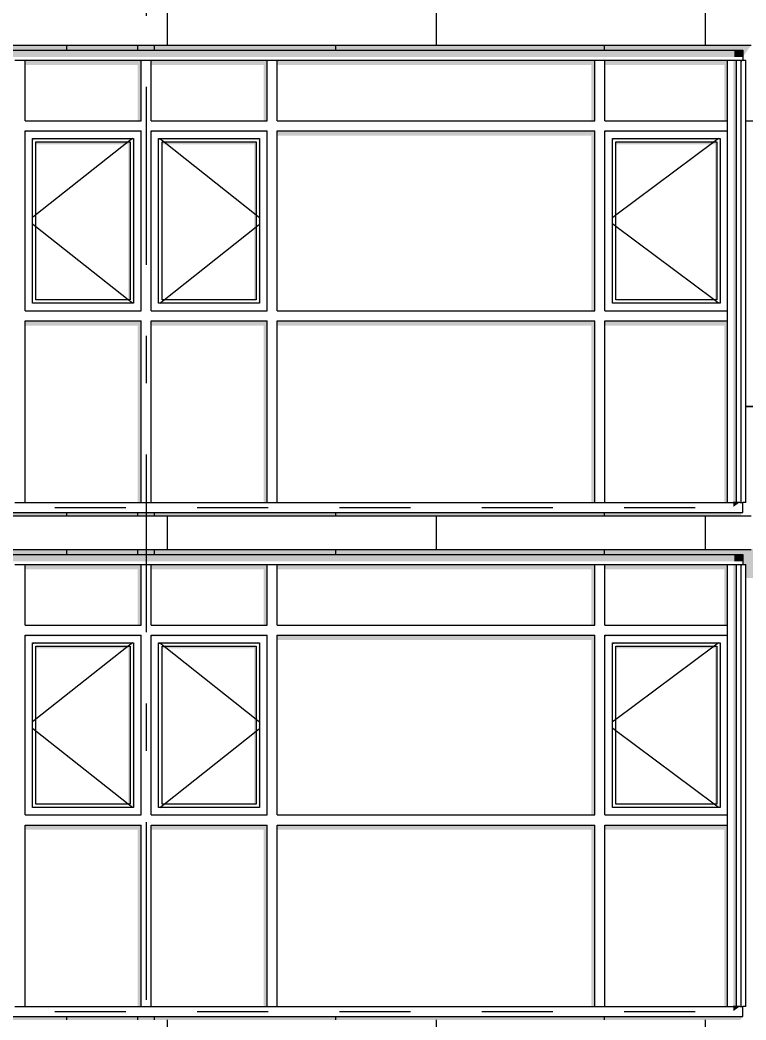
# Model space of a CAD drawing. Header units: millimetres. Extents: x 18162 to 7085488, y 72188 to 247925.
# Drawn here: x 5816259 to 5820578, y 142334 to 148284 of the extents above; entities that cross this region are included whole.
import ezdxf
from ezdxf.enums import TextEntityAlignment as Align

# ---------------------------------------------------------------- set-up
doc = ezdxf.new("R2010")
doc.units = ezdxf.units.MM
doc.header["$MEASUREMENT"] = 0
doc.linetypes.add('Dashed', pattern=[423.333333, 211.666667, -211.666667])
doc.linetypes.add('Double Dashed', pattern=[1093.611073, 529.166651, -211.666656, 141.111112, -211.666656])
for name, color, linetype in [('Finish - Wall', 7, 'Continuous'), ('Structural - Bearing', 7, 'Continuous'), ('Structural - Grid', 7, 'Continuous')]:
    doc.layers.add(name, color=color, linetype=linetype)
doc.styles.add('GENERATED_STYLE_3', font='', dxfattribs={"width": 0.8})
doc.styles.get('GENERATED_STYLE_3').set_extended_font_data('ISOCPEUR MON')
doc.dimstyles.new('GENERATED_STYLE__19', dxfattribs={"dimtxt": 440.00001, "dimasz": 228, "dimexe": 0.18, "dimexo": 31028.935828, "dimgap": 0, "dimtad": 1, "dimdec": 0, "dimzin": 0, "dimdsep": 46, "dimtxsty": 'GENERATED_STYLE_3', "dimblk": 'ARROWHEAD_2', "dimblk1": 'ARROWHEAD_2', "dimblk2": 'ARROWHEAD_2', "dimcen": 0.09, "dimclrd": 13, "dimclre": 13, "dimclrt": 13, "dimadec": 0, "dimazin": 0, "dimtfac": 1, "dimtdec": 4, "dimtmove": 0, "dimatfit": 3, "dimfxl": 1, "dimtolj": 1, "dimtzin": 0, "dimarcsym": 0})
doc.dimstyles.new('GENERATED_STYLE__21', dxfattribs={"dimtxt": 440.00001, "dimasz": 228, "dimexe": 0.18, "dimexo": 31149.347984, "dimgap": 0, "dimtad": 1, "dimdec": 0, "dimzin": 0, "dimdsep": 46, "dimtxsty": 'GENERATED_STYLE_3', "dimblk": 'ARROWHEAD_2', "dimblk1": 'ARROWHEAD_2', "dimblk2": 'ARROWHEAD_2', "dimcen": 0.09, "dimclrd": 13, "dimclre": 13, "dimclrt": 13, "dimadec": 0, "dimazin": 0, "dimtfac": 1, "dimtdec": 4, "dimtmove": 0, "dimatfit": 3, "dimfxl": 1, "dimtolj": 1, "dimtzin": 0, "dimarcsym": 0})
doc.dimstyles.new('GENERATED_STYLE__22', dxfattribs={"dimtxt": 440.00001, "dimasz": 228, "dimexe": 0.18, "dimexo": 32378.935859, "dimgap": 0, "dimtad": 1, "dimdec": 0, "dimzin": 0, "dimdsep": 46, "dimtxsty": 'GENERATED_STYLE_3', "dimblk": 'ARROWHEAD_2', "dimblk1": 'ARROWHEAD_2', "dimblk2": 'ARROWHEAD_2', "dimcen": 0.09, "dimclrd": 13, "dimclre": 13, "dimclrt": 13, "dimadec": 0, "dimazin": 0, "dimtfac": 1, "dimtdec": 4, "dimtmove": 0, "dimatfit": 3, "dimfxl": 1, "dimtolj": 1, "dimtzin": 0, "dimarcsym": 0})
doc.dimstyles.new('GENERATED_STYLE__30', dxfattribs={"dimtxt": 440.00001, "dimasz": 228, "dimexe": 0.18, "dimexo": 0.0625, "dimgap": 0, "dimtad": 1, "dimdec": 0, "dimzin": 0, "dimdsep": 46, "dimtxsty": 'GENERATED_STYLE_3', "dimblk": 'ARROWHEAD_2', "dimblk1": 'ARROWHEAD_2', "dimblk2": 'ARROWHEAD_2', "dimcen": 0.09, "dimclrd": 13, "dimclre": 13, "dimclrt": 13, "dimadec": 0, "dimazin": 0, "dimtfac": 1, "dimtdec": 4, "dimtmove": 0, "dimatfit": 3, "dimfxl": 1, "dimtolj": 1, "dimtzin": 0, "dimarcsym": 0})
pattern_1 = [(0, (5785635.3, 106384.1), (0, 1000), []), (90, (5785635.3, 106384.1), (-1000, 0), [])]

# ---------------------------------------------------------------- blocks, each defined once
blk = doc.blocks.new('*X2406', base_point=(5785635.3, 106384.1))
at = {"layer": 'Structural - Bearing', "color": 8, "linetype": 'Continuous', "lineweight": 13}
for p, q in [((5816535.3, 145134.1), (5816535.3, 145104.1)), ((5816535.3, 142354.1), (5816535.3, 142334.1))]:
    blk.add_line(p, q, dxfattribs=at)
blk = doc.blocks.new('*X2407', base_point=(5785635.3, 106384.1))
at = {"layer": 'Structural - Bearing', "color": 8, "linetype": 'Continuous', "lineweight": 13}
for p, q in [((5818135.3, 145134.1), (5818135.3, 145104.1)), ((5819735.3, 145134.1), (5819735.3, 145104.1)), ((5818135.3, 142354.1), (5818135.3, 142334.1)), ((5819735.3, 142354.1), (5819735.3, 142334.1))]:
    blk.add_line(p, q, dxfattribs=at)
blk = doc.blocks.new('*X2414', base_point=(5785635.3, 106384.1))
at = {"layer": 'Structural - Bearing', "color": 7, "linetype": 'Continuous', "lineweight": 9}
for p, q in [((5813935.3, 142334.1), (5813935.3, 142134.1)), ((5815535.3, 142334.1), (5815535.3, 142134.1)), ((5817135.3, 142334.1), (5817135.3, 142134.1)), ((5818735.3, 142334.1), (5818735.3, 142134.1)), ((5820335.3, 142334.1), (5820335.3, 142134.1))]:
    blk.add_line(p, q, dxfattribs=at)
blk = doc.blocks.new('*X2421', base_point=(5785635.3, 106384.1))
at = {"layer": 'Structural - Bearing', "color": 8, "linetype": 'Continuous', "lineweight": 13}
for p, q in [((5816535.3, 148134.1), (5816535.3, 148104.1)), ((5816535.3, 145354.1), (5816535.3, 145334.1))]:
    blk.add_line(p, q, dxfattribs=at)
blk = doc.blocks.new('*X2422', base_point=(5785635.3, 106384.1))
at = {"layer": 'Structural - Bearing', "color": 8, "linetype": 'Continuous', "lineweight": 13}
for p, q in [((5818135.3, 148134.1), (5818135.3, 148104.1)), ((5819735.3, 148134.1), (5819735.3, 148104.1)), ((5820578.3, 147684.1), (5820835.3, 147684.1)), ((5820578.3, 145984.1), (5820835.3, 145984.1)), ((5820835.3, 145984.1), (5820578.3, 145984.1)), ((5818135.3, 145354.1), (5818135.3, 145334.1)), ((5819735.3, 145354.1), (5819735.3, 145334.1))]:
    blk.add_line(p, q, dxfattribs=at)
blk = doc.blocks.new('*X2430', base_point=(5785635.3, 106384.1))
at = {"layer": 'Structural - Bearing', "color": 7, "linetype": 'Continuous', "lineweight": 9}
for p, q in [((5813935.3, 145334.1), (5813935.3, 145134.1)), ((5815535.3, 145334.1), (5815535.3, 145134.1)), ((5817135.3, 145334.1), (5817135.3, 145134.1)), ((5818735.3, 145334.1), (5818735.3, 145134.1)), ((5820335.3, 145334.1), (5820335.3, 145134.1))]:
    blk.add_line(p, q, dxfattribs=at)
blk = doc.blocks.new('*X2440', base_point=(5785635.3, 106384.1))
at = {"layer": 'Structural - Bearing', "color": 7, "linetype": 'Continuous', "lineweight": 9}
for p, q in [((5813935.3, 148334.1), (5813935.3, 148134.1)), ((5815535.3, 148334.1), (5815535.3, 148134.1)), ((5817135.3, 148334.1), (5817135.3, 148134.1)), ((5818735.3, 148334.1), (5818735.3, 148134.1)), ((5820335.3, 148334.1), (5820335.3, 148134.1))]:
    blk.add_line(p, q, dxfattribs=at)
blk = doc.blocks.new('*D2616', base_point=(5785635.3, 106384.1))
at = {"color": 12, "linetype": 'Continuous', "lineweight": 35}
for p, q in [((5838328.4, 142420.7), (5838628.4, 142247.5)), ((5838328.4, 142220.7), (5838628.4, 142047.5))]:
    blk.add_line(p, q, dxfattribs=at)
at = {"color": 13, "linetype": 'Continuous', "lineweight": 13}
for p, q in [((5838703.4, 142334.1), (5837187.8, 142334.1)), ((5838478.4, 142134.1), (5838478.4, 142334.1)), ((5838703.4, 142134.1), (5837187.8, 142134.1))]:
    blk.add_line(p, q, dxfattribs=at)
blk = doc.blocks.new('ARROWHEAD_2')
at = {"color": 0, "linetype": 'Continuous', "lineweight": 0}
for p, q in [((-0.378, -0.655), (0.378, 0.655)), ((0, 0), (-1, 0))]:
    blk.add_line(p, q, dxfattribs=at)
blk = doc.blocks.new('*D2617', base_point=(5785635.3, 106384.1))
at = {"color": 12, "linetype": 'Continuous', "lineweight": 35}
for p, q in [((5838328.4, 145220.7), (5838628.4, 145047.5)), ((5838328.4, 142420.7), (5838628.4, 142247.5))]:
    blk.add_line(p, q, dxfattribs=at)
at = {"color": 13, "linetype": 'Continuous', "lineweight": 13}
for p, q in [((5838703.4, 145134.1), (5837187.8, 145134.1)), ((5838478.4, 142334.1), (5838478.4, 145134.1)), ((5838703.4, 142334.1), (5837187.8, 142334.1))]:
    blk.add_line(p, q, dxfattribs=at)
at = {"color": 13, "lineweight": 13, "char_height": 440, "attachment_point": 7, "rotation": 90, "style": 'GENERATED_STYLE_3'}
for s, insert in [('\\A1;{\\pql;\\fISOCPEUR MON|b0|i0|c0|p0;\\W0.800000;2,800}', (5838605.9, 143549.6)), ('\\A1;{\\pql;\\fISOCPEUR MON|b0|i0|c0|p0;\\W0.800000;200}', (5838518.1, 142420.8))]:
    blk.add_mtext(s, dxfattribs=dict(at, insert=insert))
blk = doc.blocks.new('*D2618', base_point=(5785635.3, 106384.1))
at = {"color": 12, "linetype": 'Continuous', "lineweight": 35}
for p, q in [((5838328.4, 145420.7), (5838628.4, 145247.5)), ((5838328.4, 145220.7), (5838628.4, 145047.5))]:
    blk.add_line(p, q, dxfattribs=at)
at = {"color": 13, "linetype": 'Continuous', "lineweight": 13}
for p, q in [((5838703.4, 145334.1), (5837187.8, 145334.1)), ((5838478.4, 145134.1), (5838478.4, 145334.1)), ((5838703.4, 145134.1), (5837187.8, 145134.1))]:
    blk.add_line(p, q, dxfattribs=at)
blk = doc.blocks.new('*D2619', base_point=(5785635.3, 106384.1))
at = {"color": 12, "linetype": 'Continuous', "lineweight": 35}
for p, q in [((5838328.4, 148220.7), (5838628.4, 148047.5)), ((5838328.4, 145420.7), (5838628.4, 145247.5))]:
    blk.add_line(p, q, dxfattribs=at)
at = {"color": 13, "linetype": 'Continuous', "lineweight": 13}
for p, q in [((5838703.4, 148134.1), (5837187.8, 148134.1)), ((5838478.4, 145334.1), (5838478.4, 148134.1)), ((5838703.4, 145334.1), (5837187.8, 145334.1))]:
    blk.add_line(p, q, dxfattribs=at)
at = {"color": 13, "lineweight": 13, "char_height": 440, "attachment_point": 7, "rotation": 90, "style": 'GENERATED_STYLE_3'}
for s, insert in [('\\A1;{\\pql;\\fISOCPEUR MON|b0|i0|c0|p0;\\W0.800000;2,800}', (5838605.9, 146549.6)), ('\\A1;{\\pql;\\fISOCPEUR MON|b0|i0|c0|p0;\\W0.800000;200}', (5838518.1, 145420.8))]:
    blk.add_mtext(s, dxfattribs=dict(at, insert=insert))
blk = doc.blocks.new('*D2620', base_point=(5785635.3, 106384.1))
at = {"color": 12, "linetype": 'Continuous', "lineweight": 35}
for p, q in [((5838328.4, 148420.7), (5838628.4, 148247.5)), ((5838328.4, 148220.7), (5838628.4, 148047.5))]:
    blk.add_line(p, q, dxfattribs=at)
at = {"color": 13, "linetype": 'Continuous', "lineweight": 13}
for p, q in [((5838703.4, 148334.1), (5837187.8, 148334.1)), ((5838478.4, 148134.1), (5838478.4, 148334.1)), ((5838703.4, 148134.1), (5837187.8, 148134.1))]:
    blk.add_line(p, q, dxfattribs=at)
blk = doc.blocks.new('*D2621', base_point=(5785635.3, 106384.1))
at = {"color": 12, "linetype": 'Continuous', "lineweight": 35}
for p, q in [((5838328.4, 151220.7), (5838628.4, 151047.5)), ((5838328.4, 148420.7), (5838628.4, 148247.5))]:
    blk.add_line(p, q, dxfattribs=at)
at = {"color": 13, "linetype": 'Continuous', "lineweight": 13}
for p, q in [((5838703.4, 151134.1), (5837187.8, 151134.1)), ((5838478.4, 148334.1), (5838478.4, 151134.1)), ((5838703.4, 148334.1), (5837187.8, 148334.1))]:
    blk.add_line(p, q, dxfattribs=at)
at = {"color": 13, "lineweight": 13, "char_height": 440, "attachment_point": 7, "rotation": 90, "style": 'GENERATED_STYLE_3'}
for s, insert in [('\\A1;{\\pql;\\fISOCPEUR MON|b0|i0|c0|p0;\\W0.800000;200}', (5838012.1, 150865.2)), ('\\A1;{\\pql;\\fISOCPEUR MON|b0|i0|c0|p0;\\W0.800000;2,800}', (5838605.9, 149549.6)), ('\\A1;{\\pql;\\fISOCPEUR MON|b0|i0|c0|p0;\\W0.800000;200}', (5838518.1, 148420.8))]:
    blk.add_mtext(s, dxfattribs=dict(at, insert=insert))
blk = doc.blocks.new('*D2646', base_point=(5785635.3, 106384.1))
at = {"color": 13, "linetype": 'Continuous', "lineweight": 13}
for p, q in [((5801482.5, 156834.1), (5801482.5, 156980.8)), ((5816658.8, 156834.1), (5801257.5, 156834.1)), ((5801482.5, 102734.1), (5801482.5, 156834.1)), ((5806188.8, 102734.1), (5801257.5, 102734.1)), ((5801482.5, 102587.4), (5801482.5, 102734.1))]:
    blk.add_line(p, q, dxfattribs=at)
at = {"color": 12, "linetype": 'Continuous', "lineweight": 35}
for p, q in [((5801632.5, 156747.5), (5801332.5, 156920.7)), ((5801332.5, 102820.7), (5801632.5, 102647.5))]:
    blk.add_line(p, q, dxfattribs=at)
at = {"color": 13, "lineweight": 13, "insert": (5801610.1, 129125.4), "char_height": 440, "attachment_point": 7, "rotation": 90, "style": 'GENERATED_STYLE_3'}
blk.add_mtext('\\A1;{\\pql;\\fISOCPEUR MON|b0|i0|c0|p0;\\W0.800000;54,100}', dxfattribs=at)
blk = doc.blocks.new('Standard grid marker[376]_3', base_point=(5817008.8, 166384.1))
at = {"layer": 'Structural - Grid', "color": 13, "linetype": 'Double Dashed', "lineweight": 13, "ltscale": 2}
blk.add_line((5817008.8, 165384.1), (5817008.8, 100884.1), dxfattribs=at)
at = {"layer": 'Structural - Grid', "color": 13, "lineweight": 13, "style": 'GENERATED_STYLE_3'}
blk.add_attdef('AC_MarkerText_1', text='', height=500, rotation=360, dxfattribs=at).set_placement((5817008.8, 99534.1), align=Align.TOP_CENTER)

msp = doc.modelspace()

# ---------------------------------------------------------------- hatches: boundary and pattern name
at = {"layer": 'Finish - Wall', "linetype": 'Continuous', "lineweight": 0}
for points in [[(5814308.8, 148063.4), (5816258.8, 148063.4), (5816258.8, 148104.1), (5814308.8, 148104.1)], [(5817008.8, 148104.1), (5816258.8, 148104.1), (5816258.8, 148063.4), (5817008.8, 148063.4)], [(5817008.8, 148104.1), (5817008.8, 148063.4), (5817758.8, 148063.4), (5817758.8, 148104.1)], [(5817758.8, 148104.1), (5817758.8, 148063.4), (5819708.8, 148063.4), (5819708.8, 148104.1)], [(5819708.8, 148104.1), (5819708.8, 148063.4), (5820508.8, 148063.4), (5820508.8, 148104.1)], [(5820558.8, 148104.1), (5820508.8, 148104.1), (5820508.8, 148063.4), (5820558.8, 148063.4)], [(5816288.8, 148015.8), (5816958.8, 148015.8), (5816958.8, 147684.1), (5816978.8, 147684.1), (5816978.8, 148044.1), (5816288.8, 148044.1)], [(5817038.8, 148044.1), (5817038.8, 148015.8), (5817708.8, 148015.8), (5817708.8, 147684.1), (5817728.8, 147684.1), (5817728.8, 148044.1)], [(5819678.8, 148044.1), (5817788.8, 148044.1), (5817788.8, 148015.8), (5819658.8, 148015.8), (5819658.8, 147684.1), (5819678.8, 147684.1)], [(5819738.8, 148044.1), (5819738.8, 148015.8), (5820448.8, 148015.8), (5820448.8, 147684.1), (5820468.8, 147684.1), (5820468.8, 148044.1)], [(5820521.8, 148044.1), (5820502.3, 148044.1), (5820502.3, 147654.1), (5820521.8, 147654.1)], [(5820548.8, 148044.1), (5820548.8, 148033.4), (5820550, 148031.6), (5820558.8, 148044.1)], [(5816978.8, 147624.1), (5816288.8, 147624.1), (5816295.9, 147617), (5816971.8, 147617)], [(5816288.8, 147624.1), (5816288.8, 147617), (5816295.9, 147617)], [(5816971.8, 147617), (5816973.8, 147617), (5816973.8, 146559.1), (5816978.8, 146554.1), (5816978.8, 147624.1)], [(5817728.8, 147624.1), (5817038.8, 147624.1), (5817045.9, 147617), (5817721.8, 147617)], [(5817038.8, 147617), (5817045.9, 147617), (5817038.8, 147624.1)], [(5817721.8, 147617), (5817723.8, 147617), (5817723.8, 146559.1), (5817728.8, 146554.1), (5817728.8, 147624.1)], [(5817788.8, 147595.8), (5819658.8, 147595.8), (5819658.8, 146554.1), (5819678.8, 146554.1), (5819678.8, 147624.1), (5817788.8, 147624.1)], [(5820468.8, 147624.1), (5819738.8, 147624.1), (5819745.9, 147617), (5820461.8, 147617)], [(5819738.8, 147624.1), (5819738.8, 147617), (5819745.9, 147617)], [(5820468.8, 147624.1), (5820461.8, 147617), (5820463.8, 147617), (5820463.8, 146559.1), (5820468.8, 146554.1)], [(5820521.8, 147654.1), (5820502.3, 147654.1), (5820502.3, 146524.1), (5820521.8, 146524.1)], [(5816340.9, 147572), (5816333.8, 147579.1), (5816333.8, 147572)], [(5816333.8, 147579.1), (5816340.9, 147572), (5816926.8, 147572), (5816933.8, 147579.1)], [(5816926.8, 147572), (5816928.8, 147572), (5816928.8, 146604.1), (5816933.8, 146599.1), (5816933.8, 147579.1)], [(5817083.8, 147579.1), (5817083.8, 147572), (5817090.9, 147572)], [(5817083.8, 147579.1), (5817090.9, 147572), (5817676.8, 147572), (5817683.8, 147579.1)], [(5817676.8, 147572), (5817678.8, 147572), (5817678.8, 146604.1), (5817683.8, 146599.1), (5817683.8, 147579.1)], [(5819783.8, 147572), (5819790.9, 147572), (5819783.8, 147579.1)], [(5819783.8, 147579.1), (5819790.9, 147572), (5820416.8, 147572), (5820423.8, 147579.1)], [(5820416.8, 147572), (5820418.8, 147572), (5820418.8, 146604.1), (5820423.8, 146599.1), (5820423.8, 147579.1)], [(5816353.8, 147559.1), (5816353.8, 147544.9), (5816903.8, 147544.9), (5816903.8, 146619.1), (5816913.8, 146619.1), (5816913.8, 147559.1)], [(5817103.8, 147544.9), (5817653.8, 147544.9), (5817653.8, 146619.1), (5817663.8, 146619.1), (5817663.8, 147559.1), (5817103.8, 147559.1)], [(5820403.8, 147559.1), (5819803.8, 147559.1), (5819803.8, 147544.9), (5820393.8, 147544.9), (5820393.8, 146619.1), (5820403.8, 146619.1)], [(5816928.8, 146599.1), (5816933.8, 146599.1), (5816928.8, 146604.1)], [(5816973.8, 146554.1), (5816978.8, 146554.1), (5816973.8, 146559.1)], [(5817678.8, 146599.1), (5817683.8, 146599.1), (5817678.8, 146604.1)], [(5817723.8, 146554.1), (5817728.8, 146554.1), (5817723.8, 146559.1)], [(5820418.8, 146599.1), (5820423.8, 146599.1), (5820418.8, 146604.1)], [(5820463.8, 146554.1), (5820468.8, 146554.1), (5820463.8, 146559.1)], [(5816288.8, 146465.8), (5816958.8, 146465.8), (5816958.8, 145414.1), (5816978.8, 145414.1), (5816978.8, 146494.1), (5816288.8, 146494.1)], [(5817038.8, 146494.1), (5817038.8, 146465.8), (5817708.8, 146465.8), (5817708.8, 145414.1), (5817728.8, 145414.1), (5817728.8, 146494.1)], [(5819678.8, 146494.1), (5817788.8, 146494.1), (5817788.8, 146465.8), (5819658.8, 146465.8), (5819658.8, 145414.1), (5819678.8, 145414.1)], [(5819738.8, 146494.1), (5819738.8, 146465.8), (5820448.8, 146465.8), (5820448.8, 145414.1), (5820468.8, 145414.1), (5820468.8, 146494.1)], [(5820521.8, 146524.1), (5820502.3, 146524.1), (5820502.3, 145414.1), (5820521.8, 145414.1)], [(5820502.3, 145414.1), (5820502.3, 145386.5), (5820508.8, 145391.1), (5820508.8, 145414.1)], [(5820541.2, 145414.1), (5820508.8, 145414.1), (5820508.8, 145391.1)], [(5814308.8, 145104.1), (5814308.8, 145063.4), (5816258.8, 145063.4), (5816258.8, 145104.1)], [(5817008.8, 145104.1), (5816258.8, 145104.1), (5816258.8, 145063.4), (5817008.8, 145063.4)], [(5817008.8, 145104.1), (5817008.8, 145063.4), (5817758.8, 145063.4), (5817758.8, 145104.1)], [(5817758.8, 145104.1), (5817758.8, 145063.4), (5819708.8, 145063.4), (5819708.8, 145104.1)], [(5820508.8, 145104.1), (5819708.8, 145104.1), (5819708.8, 145063.4), (5820508.8, 145063.4)], [(5820508.8, 145104.1), (5820508.8, 145063.4), (5820558.8, 145063.4), (5820558.8, 145104.1)], [(5816288.8, 145015.8), (5816958.8, 145015.8), (5816958.8, 144684.1), (5816978.8, 144684.1), (5816978.8, 145044.1), (5816288.8, 145044.1)], [(5817038.8, 145044.1), (5817038.8, 145015.8), (5817708.8, 145015.8), (5817708.8, 144684.1), (5817728.8, 144684.1), (5817728.8, 145044.1)], [(5819678.8, 145044.1), (5817788.8, 145044.1), (5817788.8, 145015.8), (5819658.8, 145015.8), (5819658.8, 144684.1), (5819678.8, 144684.1)], [(5820468.8, 145044.1), (5819738.8, 145044.1), (5819738.8, 145015.8), (5820448.8, 145015.8), (5820448.8, 144684.1), (5820468.8, 144684.1)], [(5820521.8, 145044.1), (5820502.3, 145044.1), (5820502.3, 144654.1), (5820521.8, 144654.1)], [(5820548.8, 145044.1), (5820548.8, 145033.4), (5820550, 145031.6), (5820558.8, 145044.1)], [(5820521.8, 144654.1), (5820502.3, 144654.1), (5820502.3, 143524.1), (5820521.8, 143524.1)], [(5816288.8, 144624.1), (5816295.9, 144617), (5816971.8, 144617), (5816978.8, 144624.1)], [(5816288.8, 144624.1), (5816288.8, 144617), (5816295.9, 144617)], [(5816971.8, 144617), (5816973.8, 144617), (5816973.8, 143559.1), (5816978.8, 143554.1), (5816978.8, 144624.1)], [(5817728.8, 144624.1), (5817038.8, 144624.1), (5817045.9, 144617), (5817721.8, 144617)], [(5817045.9, 144617), (5817038.8, 144624.1), (5817038.8, 144617)], [(5817721.8, 144617), (5817723.8, 144617), (5817723.8, 143559.1), (5817728.8, 143554.1), (5817728.8, 144624.1)], [(5819678.8, 144624.1), (5817788.8, 144624.1), (5817788.8, 144595.8), (5819658.8, 144595.8), (5819658.8, 143554.1), (5819678.8, 143554.1)], [(5819738.8, 144624.1), (5819745.9, 144617), (5820461.8, 144617), (5820468.8, 144624.1)], [(5819738.8, 144624.1), (5819738.8, 144617), (5819745.9, 144617)], [(5820468.8, 144624.1), (5820461.8, 144617), (5820463.8, 144617), (5820463.8, 143559.1), (5820468.8, 143554.1)], [(5816340.9, 144572), (5816333.8, 144579.1), (5816333.8, 144572)], [(5816333.8, 144579.1), (5816340.9, 144572), (5816926.8, 144572), (5816933.8, 144579.1)], [(5816353.8, 144559.1), (5816353.8, 144544.9), (5816903.8, 144544.9), (5816903.8, 143619.1), (5816913.8, 143619.1), (5816913.8, 144559.1)], [(5816926.8, 144572), (5816928.8, 144572), (5816928.8, 143604.1), (5816933.8, 143599.1), (5816933.8, 144579.1)], [(5817083.8, 144572), (5817090.9, 144572), (5817083.8, 144579.1)], [(5817083.8, 144579.1), (5817090.9, 144572), (5817676.8, 144572), (5817683.8, 144579.1)], [(5817663.8, 144559.1), (5817103.8, 144559.1), (5817103.8, 144544.9), (5817653.8, 144544.9), (5817653.8, 143619.1), (5817663.8, 143619.1)], [(5817676.8, 144572), (5817678.8, 144572), (5817678.8, 143604.1), (5817683.8, 143599.1), (5817683.8, 144579.1)], [(5819783.8, 144572), (5819790.9, 144572), (5819783.8, 144579.1)], [(5819783.8, 144579.1), (5819790.9, 144572), (5820416.8, 144572), (5820423.8, 144579.1)], [(5819803.8, 144559.1), (5819803.8, 144544.9), (5820393.8, 144544.9), (5820393.8, 143619.1), (5820403.8, 143619.1), (5820403.8, 144559.1)], [(5820416.8, 144572), (5820418.8, 144572), (5820418.8, 143604.1), (5820423.8, 143599.1), (5820423.8, 144579.1)], [(5816928.8, 143599.1), (5816933.8, 143599.1), (5816928.8, 143604.1)], [(5817678.8, 143599.1), (5817683.8, 143599.1), (5817678.8, 143604.1)], [(5820418.8, 143599.1), (5820423.8, 143599.1), (5820418.8, 143604.1)], [(5816973.8, 143554.1), (5816978.8, 143554.1), (5816973.8, 143559.1)], [(5817723.8, 143554.1), (5817728.8, 143554.1), (5817723.8, 143559.1)], [(5820463.8, 143554.1), (5820468.8, 143554.1), (5820463.8, 143559.1)], [(5820521.8, 143524.1), (5820502.3, 143524.1), (5820502.3, 142414.1), (5820521.8, 142414.1)], [(5816288.8, 143465.8), (5816958.8, 143465.8), (5816958.8, 142414.1), (5816978.8, 142414.1), (5816978.8, 143494.1), (5816288.8, 143494.1)], [(5817728.8, 143494.1), (5817038.8, 143494.1), (5817038.8, 143465.8), (5817708.8, 143465.8), (5817708.8, 142414.1), (5817728.8, 142414.1)], [(5817788.8, 143494.1), (5817788.8, 143465.8), (5819658.8, 143465.8), (5819658.8, 142414.1), (5819678.8, 142414.1), (5819678.8, 143494.1)], [(5819738.8, 143494.1), (5819738.8, 143465.8), (5820448.8, 143465.8), (5820448.8, 142414.1), (5820468.8, 142414.1), (5820468.8, 143494.1)], [(5820502.3, 142386.5), (5820508.8, 142391.1), (5820508.8, 142414.1), (5820502.3, 142414.1)], [(5820541.2, 142414.1), (5820508.8, 142414.1), (5820508.8, 142391.1)]]:
    msp.add_hatch(color=49, dxfattribs=at).paths.add_polyline_path(points)
at = {"layer": 'Structural - Bearing', "linetype": 'Continuous', "lineweight": 0}
for points in [[(5812168.8, 148284.1), (5812168.8, 147684.1), (5812408.8, 147684.1), (5812408.8, 145984.1), (5812168.8, 145984.1), (5812168.8, 145334.1), (5816958.8, 145334.1), (5816958.8, 145354.1), (5813458.8, 145354.1), (5813458.8, 145414.1), (5813439.3, 145414.1), (5813439.3, 148044.1), (5813458.8, 148044.1), (5813458.8, 148104.1), (5816958.8, 148104.1), (5816958.8, 148134.1), (5813408.8, 148134.1), (5813408.8, 148284.1)], [(5816958.8, 148134.1), (5816958.8, 148104.1), (5817008.8, 148104.1), (5817058.8, 148104.1), (5817058.8, 148134.1)], [(5817058.8, 148104.1), (5820558.8, 148104.1), (5820558.8, 148063.4), (5820608.8, 148134.1), (5817058.8, 148134.1)], [(5816958.8, 145334.1), (5817058.8, 145334.1), (5817058.8, 145354.1), (5817008.8, 145354.1), (5816958.8, 145354.1)], [(5820558.8, 145354.1), (5817058.8, 145354.1), (5817058.8, 145334.1), (5820544.7, 145334.1)], [(5806238.4, 145134.1), (5806208.8, 145134.1), (5806208.8, 144964), (5812168.8, 144964), (5812168.8, 144684.1), (5812408.8, 144684.1), (5812408.8, 142984.1), (5812168.8, 142984.1), (5812168.8, 142284.1), (5813408.8, 142284.1), (5813408.8, 142334.1), (5816958.8, 142334.1), (5816958.8, 142354.1), (5813458.8, 142354.1), (5813458.8, 142414.1), (5813439.3, 142414.1), (5813439.3, 145044.1), (5813458.8, 145044.1), (5813458.8, 145104.1), (5816958.8, 145104.1), (5816958.8, 145134.1)], [(5816958.8, 145104.1), (5817008.8, 145104.1), (5817058.8, 145104.1), (5817058.8, 145134.1), (5816958.8, 145134.1)], [(5817058.8, 145104.1), (5820558.8, 145104.1), (5820558.8, 145044.1), (5820578.3, 145044.1), (5820578.3, 144964), (5825563.8, 144964), (5825563.8, 144715.6), (5825576.4, 144703), (5825576.4, 144684.1), (5825908.8, 144684.1), (5825908.8, 142984.1), (5825563.8, 142984.1), (5825563.8, 142845.6), (5825576.4, 142833), (5825576.4, 142803.4), (5825563.8, 142785.6), (5825563.8, 142284.1), (5826808.8, 142284.1), (5826808.8, 142334.1), (5830044.7, 142334.1), (5830058.8, 142354.1), (5826858.8, 142354.1), (5826858.8, 142414.1), (5826846.4, 142414.1), (5826846.4, 145044.1), (5826858.8, 145044.1), (5826858.8, 145104.1), (5830058.8, 145104.1), (5830058.8, 145044.1), (5830071.2, 145044.1), (5830071.2, 144964), (5832063.8, 144964), (5832063.8, 144715.6), (5832076.4, 144703), (5832076.4, 144684.1), (5832408.8, 144684.1), (5832408.8, 142984.1), (5832063.8, 142984.1), (5832063.8, 142845.6), (5832076.4, 142833), (5832076.4, 142803.4), (5832063.8, 142785.6), (5832063.8, 142284.1), (5833308.8, 142284.1), (5833308.8, 142334.1), (5836544.7, 142334.1), (5836558.8, 142354.1), (5833358.8, 142354.1), (5833358.8, 142414.1), (5833346.4, 142414.1), (5833346.4, 145044.1), (5833358.8, 145044.1), (5833358.8, 145104.1), (5836558.8, 145104.1), (5836558.8, 145044.1), (5836571.2, 145044.1), (5836571.2, 144964), (5836858.1, 144964), (5836858.8, 144964.9), (5836858.8, 145134.1), (5835838.8, 145134.1), (5822269.6, 145134.1), (5819816.7, 145134.1), (5817058.8, 145134.1)], [(5816958.8, 142334.1), (5817058.8, 142334.1), (5817058.8, 142354.1), (5817008.8, 142354.1), (5816958.8, 142354.1)], [(5817058.8, 142354.1), (5817058.8, 142334.1), (5820544.7, 142334.1), (5820558.8, 142354.1)]]:
    msp.add_hatch(color=49, dxfattribs=at).paths.add_polyline_path(points)
at = {"layer": 'Structural - Bearing', "linetype": 'Continuous', "lineweight": 9}
h = msp.add_hatch(dxfattribs=at)
h.set_pattern_fill('Grid_100x100_0003', style=0, pattern_type=2)
h.set_pattern_definition(pattern_1)
h.paths.add_polyline_path([(5816958.8, 148134.1), (5816958.8, 148104.1), (5817008.8, 148104.1), (5817058.8, 148104.1), (5817058.8, 148134.1)])
h = msp.add_hatch(dxfattribs=at)
h.set_pattern_fill('Grid_100x100_0003', style=0, pattern_type=2)
h.set_pattern_definition(pattern_1)
h.paths.add_polyline_path([(5816958.8, 145334.1), (5817058.8, 145334.1), (5817058.8, 145354.1), (5817008.8, 145354.1), (5816958.8, 145354.1)])
h = msp.add_hatch(dxfattribs=at)
h.set_pattern_fill('Grid_100x100_0003', style=0, pattern_type=2)
h.set_pattern_definition([(0, (5785635.3, 106384.1), (0, 1000), []), (90, (5785635.3, 106384.1), (-1000, 0), [])])
h.paths.add_polyline_path([(5816958.8, 145104.1), (5817008.8, 145104.1), (5817058.8, 145104.1), (5817058.8, 145134.1), (5816958.8, 145134.1)])
h = msp.add_hatch(dxfattribs=at)
h.set_pattern_fill('Grid_100x100_0003', style=0, pattern_type=2)
h.set_pattern_definition([(0, (5785635.3, 106384.1), (0, 1000), []), (90, (5785635.3, 106384.1), (-1000, 0), [])])
h.paths.add_polyline_path([(5816958.8, 142334.1), (5817058.8, 142334.1), (5817058.8, 142354.1), (5817008.8, 142354.1), (5816958.8, 142354.1)])

# ---------------------------------------------------------------- linework, layer by layer
at = {"color": 8, "linetype": 'Dashed', "lineweight": 13, "ltscale": 2}
for p, q in [((5800379.4, 145384.1), (5841359.8, 145384.1)), ((5800379.4, 142384.1), (5841359.8, 142384.1))]:
    msp.add_line(p, q, dxfattribs=at)
at = {"layer": 'Finish - Wall', "color": 7, "linetype": 'Continuous', "lineweight": 9}
for p, q in [((5814308.8, 148104.1), (5816258.8, 148104.1)), ((5816258.8, 148104.1), (5817008.8, 148104.1)), ((5817008.8, 148104.1), (5817758.8, 148104.1)), ((5817758.8, 148104.1), (5819708.8, 148104.1)), ((5819708.8, 148104.1), (5820508.8, 148104.1)), ((5820508.8, 148104.1), (5820558.8, 148104.1)), ((5820558.8, 148104.1), (5820558.8, 148044.1)), ((5816228.8, 148044.1), (5816258.8, 148044.1)), ((5816258.8, 148044.1), (5816288.8, 148044.1)), ((5816288.8, 148044.1), (5816978.8, 148044.1)), ((5816288.8, 147684.1), (5816288.8, 148044.1)), ((5816978.8, 148044.1), (5817008.8, 148044.1)), ((5816978.8, 147684.1), (5816978.8, 148044.1)), ((5817008.8, 148044.1), (5817038.8, 148044.1)), ((5817038.8, 148044.1), (5817728.8, 148044.1)), ((5817038.8, 147684.1), (5817038.8, 148044.1)), ((5817728.8, 148044.1), (5817758.8, 148044.1)), ((5817728.8, 147684.1), (5817728.8, 148044.1)), ((5817758.8, 148044.1), (5817788.8, 148044.1)), ((5817788.8, 148044.1), (5819678.8, 148044.1)), ((5817788.8, 147684.1), (5817788.8, 148044.1)), ((5819678.8, 148044.1), (5819708.8, 148044.1)), ((5819678.8, 147684.1), (5819678.8, 148044.1)), ((5819708.8, 148044.1), (5819738.8, 148044.1)), ((5819738.8, 148044.1), (5820468.8, 148044.1)), ((5819738.8, 147684.1), (5819738.8, 148044.1)), ((5820468.8, 148044.1), (5820502.3, 148044.1)), ((5820468.8, 147684.1), (5820468.8, 148044.1)), ((5820502.3, 148044.1), (5820521.8, 148044.1)), ((5820521.8, 148044.1), (5820541.2, 148044.1)), ((5820521.8, 147654.1), (5820521.8, 148044.1)), ((5820541.2, 148044.1), (5820548.8, 148044.1)), ((5820548.8, 148044.1), (5820558.8, 148044.1)), ((5820548.8, 147654.1), (5820548.8, 148044.1)), ((5820558.8, 148044.1), (5820578.3, 148044.1)), ((5820578.3, 147654.1), (5820578.3, 148044.1)), ((5816288.8, 147684.1), (5816978.8, 147684.1)), ((5817038.8, 147684.1), (5817728.8, 147684.1)), ((5817788.8, 147684.1), (5819678.8, 147684.1)), ((5819738.8, 147684.1), (5820468.8, 147684.1)), ((5820468.8, 147654.1), (5820468.8, 147684.1)), ((5816288.8, 146554.1), (5816288.8, 147624.1)), ((5816288.8, 147624.1), (5816978.8, 147624.1)), ((5816978.8, 146554.1), (5816978.8, 147624.1)), ((5817038.8, 146554.1), (5817038.8, 147624.1)), ((5817038.8, 147624.1), (5817728.8, 147624.1)), ((5817728.8, 146554.1), (5817728.8, 147624.1)), ((5817788.8, 146554.1), (5817788.8, 147624.1)), ((5817788.8, 147624.1), (5819678.8, 147624.1)), ((5819678.8, 146554.1), (5819678.8, 147624.1)), ((5819738.8, 146554.1), (5819738.8, 147624.1)), ((5819738.8, 147624.1), (5820468.8, 147624.1)), ((5820468.8, 147624.1), (5820468.8, 147654.1)), ((5820468.8, 146554.1), (5820468.8, 147624.1)), ((5820521.8, 146524.1), (5820521.8, 147654.1)), ((5820548.8, 146524.1), (5820548.8, 147654.1)), ((5820578.3, 146524.1), (5820578.3, 147654.1)), ((5816333.8, 146599.1), (5816333.8, 147579.1)), ((5816333.8, 147579.1), (5816933.8, 147579.1)), ((5816927.3, 147579.1), (5816902, 147559.1)), ((5816933.8, 147579.1), (5816933.8, 146599.1)), ((5817083.8, 146599.1), (5817083.8, 147579.1)), ((5817083.8, 147579.1), (5817683.8, 147579.1)), ((5817090.4, 147579.1), (5817115.6, 147559.1)), ((5817683.8, 147579.1), (5817683.8, 146599.1)), ((5819783.8, 146599.1), (5819783.8, 147579.1)), ((5819783.8, 147579.1), (5820423.8, 147579.1)), ((5820415.3, 147579.1), (5820388.5, 147559.1)), ((5820423.8, 147579.1), (5820423.8, 146599.1)), ((5816353.8, 147559.1), (5816913.8, 147559.1)), ((5816902, 147559.1), (5816353.8, 147124.7)), ((5816353.8, 146619.1), (5816353.8, 147559.1)), ((5816913.8, 147559.1), (5816913.8, 146619.1)), ((5817103.8, 147559.1), (5817663.8, 147559.1)), ((5817103.8, 146619.1), (5817103.8, 147559.1)), ((5817115.6, 147559.1), (5817663.8, 147124.7)), ((5817663.8, 147559.1), (5817663.8, 146619.1)), ((5819803.8, 147559.1), (5820403.8, 147559.1)), ((5820388.5, 147559.1), (5819803.8, 147122.7)), ((5819803.8, 146619.1), (5819803.8, 147559.1)), ((5820403.8, 147559.1), (5820403.8, 146619.1)), ((5816353.8, 147124.7), (5816333.8, 147108.9)), ((5817663.8, 147124.7), (5817683.8, 147108.9)), ((5819803.8, 147122.7), (5819783.8, 147107.7)), ((5816353.8, 147053.4), (5816333.8, 147069.3)), ((5816902, 146619.1), (5816353.8, 147053.4)), ((5817115.6, 146619.1), (5817663.8, 147053.4)), ((5817663.8, 147053.4), (5817683.8, 147069.3)), ((5819803.8, 147055.5), (5819783.8, 147070.4)), ((5820388.5, 146619.1), (5819803.8, 147055.5)), ((5816913.8, 146619.1), (5816353.8, 146619.1)), ((5816927.3, 146599.1), (5816902, 146619.1)), ((5817090.4, 146599.1), (5817115.6, 146619.1)), ((5817663.8, 146619.1), (5817103.8, 146619.1)), ((5820403.8, 146619.1), (5819803.8, 146619.1)), ((5820415.3, 146599.1), (5820388.5, 146619.1)), ((5816288.8, 146554.1), (5816978.8, 146554.1)), ((5816933.8, 146599.1), (5816333.8, 146599.1)), ((5817038.8, 146554.1), (5817728.8, 146554.1)), ((5817683.8, 146599.1), (5817083.8, 146599.1)), ((5817788.8, 146554.1), (5819678.8, 146554.1)), ((5819738.8, 146554.1), (5820468.8, 146554.1)), ((5820423.8, 146599.1), (5819783.8, 146599.1)), ((5820468.8, 146524.1), (5820468.8, 146554.1)), ((5816288.8, 145414.1), (5816288.8, 146494.1)), ((5816288.8, 146494.1), (5816978.8, 146494.1)), ((5816978.8, 145414.1), (5816978.8, 146494.1)), ((5817038.8, 145414.1), (5817038.8, 146494.1)), ((5817038.8, 146494.1), (5817728.8, 146494.1)), ((5817728.8, 145414.1), (5817728.8, 146494.1)), ((5817788.8, 145414.1), (5817788.8, 146494.1)), ((5817788.8, 146494.1), (5819678.8, 146494.1)), ((5819678.8, 145414.1), (5819678.8, 146494.1)), ((5819738.8, 145414.1), (5819738.8, 146494.1)), ((5819738.8, 146494.1), (5820468.8, 146494.1)), ((5820468.8, 146494.1), (5820468.8, 146524.1)), ((5820468.8, 145414.1), (5820468.8, 146494.1)), ((5820521.8, 145414.1), (5820521.8, 146524.1)), ((5820548.8, 145414.1), (5820548.8, 146524.1)), ((5820578.3, 145414.1), (5820578.3, 146524.1)), ((5816228.8, 145414.1), (5816258.8, 145414.1)), ((5816258.8, 145414.1), (5816288.8, 145414.1)), ((5816288.8, 145414.1), (5816978.8, 145414.1)), ((5816978.8, 145414.1), (5817008.8, 145414.1)), ((5817008.8, 145414.1), (5817038.8, 145414.1)), ((5817038.8, 145414.1), (5817728.8, 145414.1)), ((5817728.8, 145414.1), (5817758.8, 145414.1)), ((5817758.8, 145414.1), (5817788.8, 145414.1)), ((5817788.8, 145414.1), (5819678.8, 145414.1)), ((5819678.8, 145414.1), (5819708.8, 145414.1)), ((5819708.8, 145414.1), (5819738.8, 145414.1)), ((5819738.8, 145414.1), (5820468.8, 145414.1)), ((5820468.8, 145414.1), (5820502.3, 145414.1)), ((5820521.8, 145414.1), (5820502.3, 145414.1)), ((5820541.2, 145414.1), (5820521.8, 145414.1)), ((5820541.2, 145414.1), (5820548.8, 145414.1)), ((5820548.8, 145414.1), (5820558.8, 145414.1)), ((5820558.8, 145354.1), (5820558.8, 145414.1)), ((5820578.3, 145414.1), (5820558.8, 145414.1)), ((5814308.8, 145354.1), (5816258.8, 145354.1)), ((5816258.8, 145354.1), (5817008.8, 145354.1)), ((5817008.8, 145354.1), (5817758.8, 145354.1)), ((5817758.8, 145354.1), (5819708.8, 145354.1)), ((5819708.8, 145354.1), (5820508.8, 145354.1)), ((5820508.8, 145354.1), (5820558.8, 145354.1)), ((5814308.8, 145104.1), (5816258.8, 145104.1)), ((5816258.8, 145104.1), (5817008.8, 145104.1)), ((5817008.8, 145104.1), (5817758.8, 145104.1)), ((5817758.8, 145104.1), (5819708.8, 145104.1)), ((5819708.8, 145104.1), (5820508.8, 145104.1)), ((5820508.8, 145104.1), (5820558.8, 145104.1)), ((5820558.8, 145104.1), (5820558.8, 145044.1)), ((5816228.8, 145044.1), (5816258.8, 145044.1)), ((5816258.8, 145044.1), (5816288.8, 145044.1)), ((5816288.8, 145044.1), (5816978.8, 145044.1)), ((5816288.8, 144684.1), (5816288.8, 145044.1)), ((5816978.8, 145044.1), (5817008.8, 145044.1)), ((5816978.8, 144684.1), (5816978.8, 145044.1)), ((5817008.8, 145044.1), (5817038.8, 145044.1)), ((5817038.8, 145044.1), (5817728.8, 145044.1)), ((5817038.8, 144684.1), (5817038.8, 145044.1)), ((5817728.8, 145044.1), (5817758.8, 145044.1)), ((5817728.8, 144684.1), (5817728.8, 145044.1)), ((5817758.8, 145044.1), (5817788.8, 145044.1)), ((5817788.8, 145044.1), (5819678.8, 145044.1)), ((5817788.8, 144684.1), (5817788.8, 145044.1)), ((5819678.8, 145044.1), (5819708.8, 145044.1)), ((5819678.8, 144684.1), (5819678.8, 145044.1)), ((5819708.8, 145044.1), (5819738.8, 145044.1)), ((5819738.8, 145044.1), (5820468.8, 145044.1)), ((5819738.8, 144684.1), (5819738.8, 145044.1)), ((5820468.8, 145044.1), (5820502.3, 145044.1)), ((5820468.8, 144684.1), (5820468.8, 145044.1)), ((5820502.3, 145044.1), (5820521.8, 145044.1)), ((5820521.8, 145044.1), (5820541.2, 145044.1)), ((5820521.8, 144654.1), (5820521.8, 145044.1)), ((5820541.2, 145044.1), (5820548.8, 145044.1)), ((5820548.8, 145044.1), (5820558.8, 145044.1)), ((5820548.8, 144654.1), (5820548.8, 145044.1)), ((5820558.8, 145044.1), (5820578.3, 145044.1)), ((5820578.3, 144654.1), (5820578.3, 145044.1)), ((5816288.8, 144684.1), (5816978.8, 144684.1)), ((5817038.8, 144684.1), (5817728.8, 144684.1)), ((5817788.8, 144684.1), (5819678.8, 144684.1)), ((5819738.8, 144684.1), (5820468.8, 144684.1)), ((5820468.8, 144654.1), (5820468.8, 144684.1)), ((5820468.8, 144624.1), (5820468.8, 144654.1)), ((5820521.8, 143524.1), (5820521.8, 144654.1)), ((5820548.8, 143524.1), (5820548.8, 144654.1)), ((5820578.3, 143524.1), (5820578.3, 144654.1)), ((5816288.8, 143554.1), (5816288.8, 144624.1)), ((5816288.8, 144624.1), (5816978.8, 144624.1)), ((5816978.8, 143554.1), (5816978.8, 144624.1)), ((5817038.8, 143554.1), (5817038.8, 144624.1)), ((5817038.8, 144624.1), (5817728.8, 144624.1)), ((5817728.8, 143554.1), (5817728.8, 144624.1)), ((5817788.8, 143554.1), (5817788.8, 144624.1)), ((5817788.8, 144624.1), (5819678.8, 144624.1)), ((5819678.8, 143554.1), (5819678.8, 144624.1)), ((5819738.8, 143554.1), (5819738.8, 144624.1)), ((5819738.8, 144624.1), (5820468.8, 144624.1)), ((5820468.8, 143554.1), (5820468.8, 144624.1)), ((5816333.8, 143599.1), (5816333.8, 144579.1)), ((5816333.8, 144579.1), (5816933.8, 144579.1)), ((5816353.8, 144559.1), (5816913.8, 144559.1)), ((5816902, 144559.1), (5816353.8, 144124.7)), ((5816353.8, 143619.1), (5816353.8, 144559.1)), ((5816927.3, 144579.1), (5816902, 144559.1)), ((5816913.8, 144559.1), (5816913.8, 143619.1)), ((5816933.8, 144579.1), (5816933.8, 143599.1)), ((5817083.8, 143599.1), (5817083.8, 144579.1)), ((5817083.8, 144579.1), (5817683.8, 144579.1)), ((5817090.4, 144579.1), (5817115.6, 144559.1)), ((5817103.8, 144559.1), (5817663.8, 144559.1)), ((5817103.8, 143619.1), (5817103.8, 144559.1)), ((5817115.6, 144559.1), (5817663.8, 144124.7)), ((5817663.8, 144559.1), (5817663.8, 143619.1)), ((5817683.8, 144579.1), (5817683.8, 143599.1)), ((5819783.8, 143599.1), (5819783.8, 144579.1)), ((5819783.8, 144579.1), (5820423.8, 144579.1)), ((5819803.8, 144559.1), (5820403.8, 144559.1)), ((5820388.5, 144559.1), (5819803.8, 144122.7)), ((5819803.8, 143619.1), (5819803.8, 144559.1)), ((5820415.3, 144579.1), (5820388.5, 144559.1)), ((5820403.8, 144559.1), (5820403.8, 143619.1)), ((5820423.8, 144579.1), (5820423.8, 143599.1)), ((5816353.8, 144124.7), (5816333.8, 144108.9)), ((5817663.8, 144124.7), (5817683.8, 144108.9)), ((5819803.8, 144122.7), (5819783.8, 144107.7)), ((5816353.8, 144053.4), (5816333.8, 144069.3)), ((5816902, 143619.1), (5816353.8, 144053.4)), ((5817115.6, 143619.1), (5817663.8, 144053.4)), ((5817663.8, 144053.4), (5817683.8, 144069.3)), ((5819803.8, 144055.5), (5819783.8, 144070.4)), ((5820388.5, 143619.1), (5819803.8, 144055.5)), ((5816933.8, 143599.1), (5816333.8, 143599.1)), ((5816913.8, 143619.1), (5816353.8, 143619.1)), ((5816927.3, 143599.1), (5816902, 143619.1)), ((5817683.8, 143599.1), (5817083.8, 143599.1)), ((5817090.4, 143599.1), (5817115.6, 143619.1)), ((5817663.8, 143619.1), (5817103.8, 143619.1)), ((5820423.8, 143599.1), (5819783.8, 143599.1)), ((5820403.8, 143619.1), (5819803.8, 143619.1)), ((5820415.3, 143599.1), (5820388.5, 143619.1)), ((5816288.8, 143554.1), (5816978.8, 143554.1)), ((5817038.8, 143554.1), (5817728.8, 143554.1)), ((5817788.8, 143554.1), (5819678.8, 143554.1)), ((5819738.8, 143554.1), (5820468.8, 143554.1)), ((5820468.8, 143524.1), (5820468.8, 143554.1)), ((5820468.8, 143494.1), (5820468.8, 143524.1)), ((5820521.8, 142414.1), (5820521.8, 143524.1)), ((5820548.8, 142414.1), (5820548.8, 143524.1)), ((5820578.3, 142414.1), (5820578.3, 143524.1)), ((5816288.8, 142414.1), (5816288.8, 143494.1)), ((5816288.8, 143494.1), (5816978.8, 143494.1)), ((5816978.8, 142414.1), (5816978.8, 143494.1)), ((5817038.8, 142414.1), (5817038.8, 143494.1)), ((5817038.8, 143494.1), (5817728.8, 143494.1)), ((5817728.8, 142414.1), (5817728.8, 143494.1)), ((5817788.8, 142414.1), (5817788.8, 143494.1)), ((5817788.8, 143494.1), (5819678.8, 143494.1)), ((5819678.8, 142414.1), (5819678.8, 143494.1)), ((5819738.8, 142414.1), (5819738.8, 143494.1)), ((5819738.8, 143494.1), (5820468.8, 143494.1)), ((5820468.8, 142414.1), (5820468.8, 143494.1)), ((5816228.8, 142414.1), (5816258.8, 142414.1)), ((5816258.8, 142414.1), (5816288.8, 142414.1)), ((5816288.8, 142414.1), (5816978.8, 142414.1)), ((5816978.8, 142414.1), (5817008.8, 142414.1)), ((5817008.8, 142414.1), (5817038.8, 142414.1)), ((5817038.8, 142414.1), (5817728.8, 142414.1)), ((5817728.8, 142414.1), (5817758.8, 142414.1)), ((5817758.8, 142414.1), (5817788.8, 142414.1)), ((5817788.8, 142414.1), (5819678.8, 142414.1)), ((5819678.8, 142414.1), (5819708.8, 142414.1)), ((5819708.8, 142414.1), (5819738.8, 142414.1)), ((5819738.8, 142414.1), (5820468.8, 142414.1)), ((5820468.8, 142414.1), (5820502.3, 142414.1)), ((5820521.8, 142414.1), (5820502.3, 142414.1)), ((5820541.2, 142414.1), (5820521.8, 142414.1)), ((5820541.2, 142414.1), (5820548.8, 142414.1)), ((5820548.8, 142414.1), (5820558.8, 142414.1)), ((5820558.8, 142354.1), (5820558.8, 142414.1)), ((5820578.3, 142414.1), (5820558.8, 142414.1)), ((5814308.8, 142354.1), (5816258.8, 142354.1)), ((5816258.8, 142354.1), (5817008.8, 142354.1)), ((5817008.8, 142354.1), (5817758.8, 142354.1)), ((5817758.8, 142354.1), (5819708.8, 142354.1)), ((5819708.8, 142354.1), (5820508.8, 142354.1)), ((5820508.8, 142354.1), (5820558.8, 142354.1))]:
    msp.add_line(p, q, dxfattribs=at)
at = {"layer": 'Structural - Bearing', "color": 7, "linetype": 'Continuous', "lineweight": 13}
for p, q in [((5813408.8, 148134.1), (5820608.8, 148134.1)), ((5816958.8, 148134.1), (5816958.8, 148104.1)), ((5817058.8, 148104.1), (5817058.8, 148134.1)), ((5813408.8, 145334.1), (5820608.8, 145334.1)), ((5816958.8, 145354.1), (5816958.8, 145334.1)), ((5817058.8, 145334.1), (5817058.8, 145354.1)), ((5813408.8, 145134.1), (5820608.8, 145134.1)), ((5816958.8, 145134.1), (5816958.8, 145104.1)), ((5817058.8, 145104.1), (5817058.8, 145134.1)), ((5816958.8, 142354.1), (5816958.8, 142334.1)), ((5817058.8, 142334.1), (5817058.8, 142354.1))]:
    msp.add_line(p, q, dxfattribs=at)

# ---------------------------------------------------------------- block references
at = {"layer": 'Structural - Bearing', "lineweight": 0}
for name in ['*X2440', '*X2421', '*X2422', '*X2430', '*X2406', '*X2407', '*X2414']:
    msp.add_blockref(name, (5785635.3, 106384.1), dxfattribs=at)
at = {"layer": 'Structural - Grid', "color": 13, "linetype": 'Continuous', "lineweight": 13}
msp.add_blockref('Standard grid marker[376]_3', (5817008.8, 166384.1), dxfattribs=at)

# ---------------------------------------------------------------- dimensions: what is measured, and where the dimension line sits
at = {"color": 13, "linetype": 'Continuous', "lineweight": 13}
for base, p1, p2, dimstyle, picture, middle in [((5801482.5, 156834.1), (5806188.8, 102734.1), (5816658.8, 156834.1), 'GENERATED_STYLE__30', '*D2646', (5801174.5, 130029.9)), ((5838478.4, 151134.1), (5805483.8, 148334.1), (5804808.8, 151134.1), 'GENERATED_STYLE__22', '*D2621', (5838170.4, 150286.7)), ((5838478.4, 148334.1), (5805483.8, 148134.1), (5805483.8, 148334.1), 'GENERATED_STYLE__19', '*D2620', (5838170.4, 148923)), ((5838478.4, 148134.1), (5805423.6, 145334.1), (5805483.8, 148134.1), 'GENERATED_STYLE__19', '*D2619', (5838170.4, 147286.7)), ((5838478.4, 145334.1), (5805423.6, 145134.1), (5805423.6, 145334.1), 'GENERATED_STYLE__21', '*D2618', (5838170.4, 145923)), ((5838478.4, 145134.1), (5805483.8, 142334.1), (5805423.6, 145134.1), 'GENERATED_STYLE__21', '*D2617', (5838170.4, 144286.7)), ((5838478.4, 142334.1), (5805483.8, 142134.1), (5805483.8, 142334.1), 'GENERATED_STYLE__19', '*D2616', (5838170.4, 142923))]:
    dim = msp.add_linear_dim(base=base, p1=p1, p2=p2, angle=90, dimstyle=dimstyle, dxfattribs=at)
    dim.commit()
    dim.dimension.update_dxf_attribs({"geometry": picture, "text_midpoint": middle, "dimtype": 160, "text_rotation": 90})

doc.saveas('drawing.dxf')
